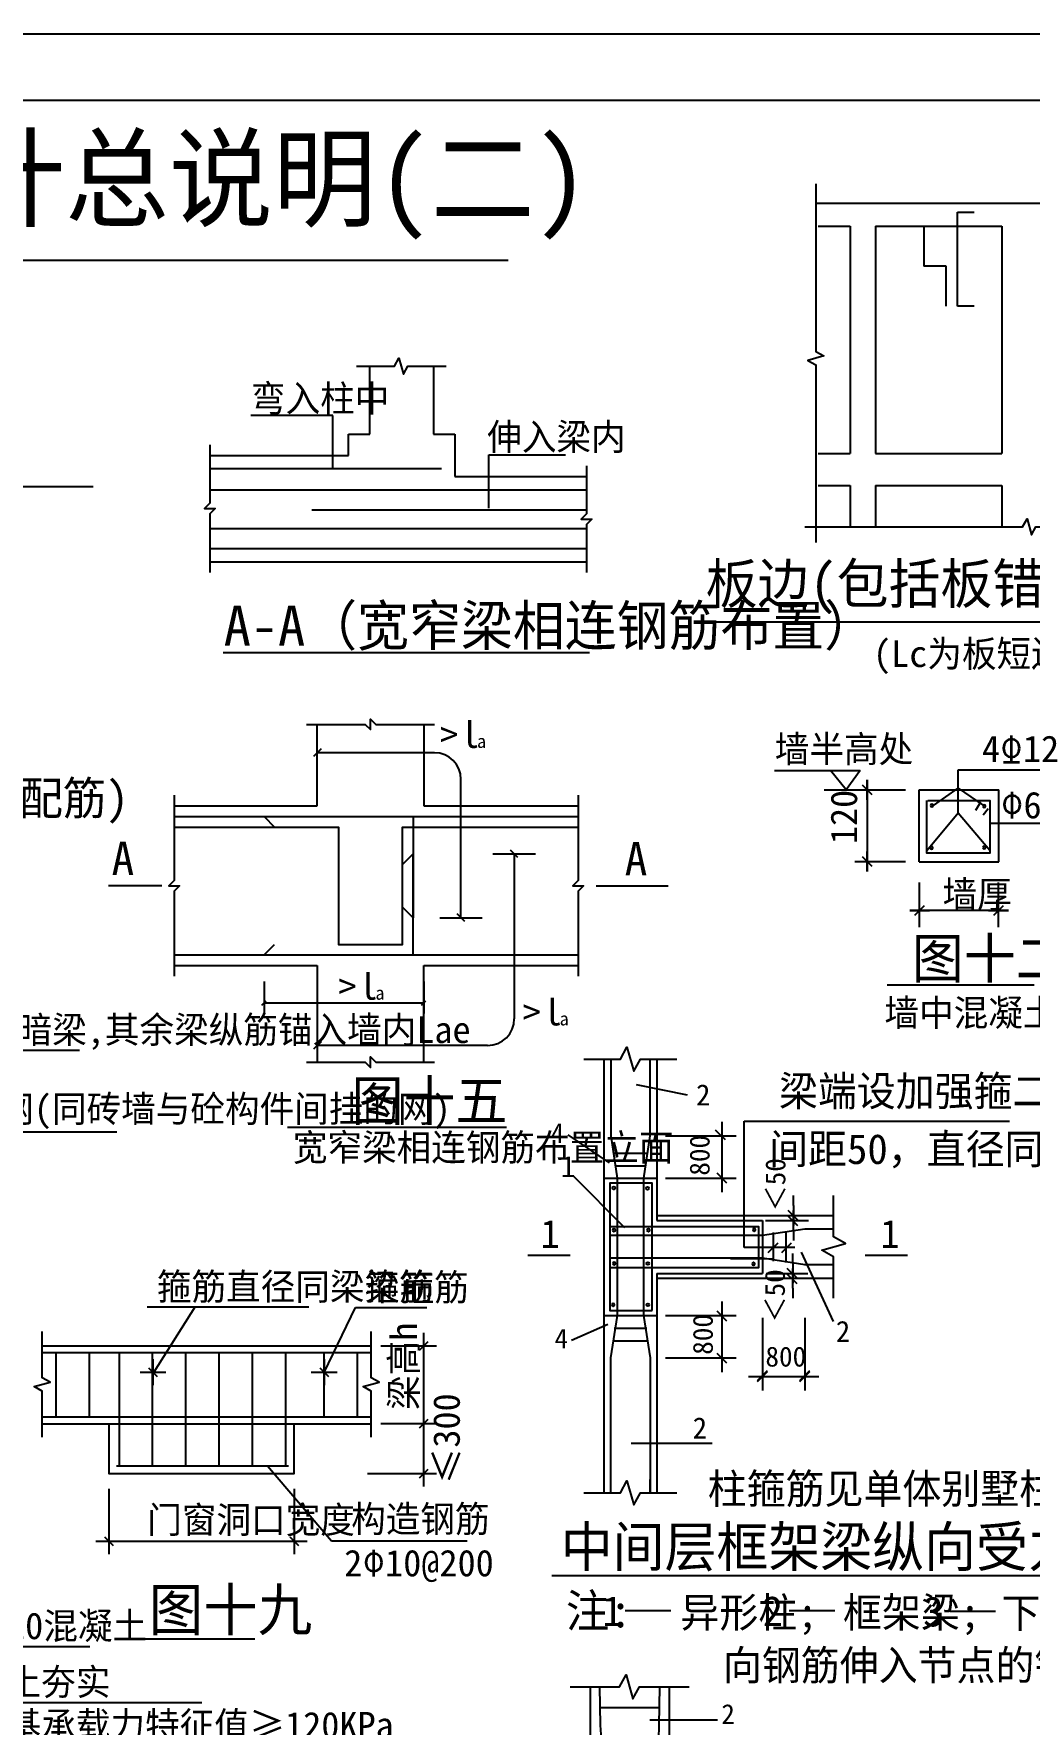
# Model space of a CAD drawing. Header units: metres. Extents: x 353221 to 519218, y 576917 to 745385.
# Drawn here: x 400676 to 415635, y 593510 to 618917 of the extents above; entities that cross this region are included whole.
import ezdxf

# ---------------------------------------------------------------- set-up
doc = ezdxf.new("R2010")
doc.units = ezdxf.units.M
for name, color, linetype in [('100', 3, 'Continuous'), ('DIM', 3, 'Continuous'), ('PUB_TITLE', 4, 'Continuous')]:
    doc.layers.add(name, color=color, linetype=linetype)
doc.dimstyles.get("Standard").update_dxf_attribs({"dimtxt": 2.5, "dimasz": 2.5, "dimexe": 1.25, "dimexo": 0.625, "dimtad": 1, "dimcen": 2.5, "dimazin": 3, "dimtfac": 1, "dimtmove": 0, "dimatfit": 3})

# ---------------------------------------------------------------- blocks, each defined once
blk = doc.blocks.new('TICK')
at = {"layer": 'DIM'}
blk.add_lwpolyline([(-70.71, -70.71), (70.71, 70.71)], dxfattribs=at)
blk = doc.blocks.new('_DIMX')
blk.add_line((-150, 0), (150, 0))
blk.add_lwpolyline([(-70, -70), (70, 70)])
blk = doc.blocks.new('D')
at = {"layer": '100'}
for p, q in [((-1.95, 0), (1.95, 0)), ((0, -1.95), (0, 1.95))]:
    blk.add_line(p, q, dxfattribs=at)
blk.add_lwpolyline([(-0.65, -0.65), (0.65, 0.65)], dxfattribs=at)
blk = doc.blocks.new('_CLOSEDFILLED')
at = {"color": 0, "linetype": 'BYBLOCK'}
blk.add_solid([(-1, 0), (0, 0), (-1, 0)], dxfattribs=at)
blk = doc.blocks.new('*D137')
for p, q in [((414050.66, 616025.27), (414050.66, 615423.65)), ((414217.09, 615423.65), (414050.41, 615423.65)), ((414387.77, 615423.65), (414221.09, 615423.65)), ((414387.52, 614822.03), (414387.52, 615423.65))]:
    blk.add_line(p, q)
at = {"layer": 'Defpoints'}
for p in [(414050.66, 616025.27), (414387.52, 615423.65), (414387.52, 614822.03)]:
    blk.add_point(p, dxfattribs=at)
at = {"layer": 'PUB_TITLE', "xscale": 0.25, "yscale": 0.25}
blk.add_blockref('_CLOSEDFILLED', (414050.66, 615423.65), dxfattribs=at)
at = {"layer": 'PUB_TITLE', "xscale": 0.25, "yscale": 0.25, "rotation": 180}
blk.add_blockref('_CLOSEDFILLED', (414387.52, 615423.65), dxfattribs=at)
at = {"layer": 'PUB_TITLE', "insert": (414219.09, 615423.65), "char_height": 1, "attachment_point": 5}
blk.add_mtext('Lc/4', dxfattribs=at)

msp = doc.modelspace()

# ---------------------------------------------------------------- linework, layer by layer
at = {"layer": 'PUB_TITLE'}
for p, q in [((412464.58, 616025.27), (412944.22, 616025.27)), ((412944.22, 616025.27), (412944.22, 612610.91)), ((413323.91, 616025.27), (413323.91, 612610.91)), ((413323.91, 616025.27), (415222.4, 616025.27)), ((415222.4, 616025.27), (415222.4, 612610.91)), ((405172.11, 613180.93), (403937.78, 613180.93)), ((405172.11, 612380.93), (405172.11, 613180.93)), ((407515.86, 611787.44), (407515.86, 612587.44)), ((407515.86, 612587.44), (408669.28, 612587.44)), ((412464.58, 612610.91), (412944.22, 612610.91)), ((413323.91, 612610.91), (415222.4, 612610.91)), ((396958.14, 612110.51), (401566.15, 612114.35)), ((412464.58, 612128.07), (412944.22, 612128.07)), ((412944.22, 612128.07), (412944.22, 611507.28)), ((413323.91, 612128.07), (413323.91, 611507.28)), ((413323.91, 612128.07), (415222.4, 612128.07)), ((415222.4, 612128.07), (415222.4, 611507.28)), ((406696.06, 608111.29), (404936.06, 608111.29)), ((411807.92, 607842.93), (413094.89, 607842.93)), ((412884.77, 607554.21), (412648.39, 607842.93)), ((413094.89, 607842.93), (412884.77, 607554.21)), ((414566.66, 607205.55), (414566.66, 607851.92)), ((414566.66, 607851.92), (415901.46, 607851.92)), ((407096.06, 605631.29), (407096.06, 607711.29)), ((412556.57, 607554.15), (413775.71, 607554.15)), ((412556.57, 607554.15), (413775.71, 607554.15)), ((413199.32, 607554.15), (413199.32, 606478.59)), ((413980.24, 606472.67), (413980.24, 607556.12)), ((413980.24, 607556.12), (415178.92, 607556.12)), ((414195.06, 607319.02), (414566.66, 607576.9)), ((414566.66, 607576.9), (414948.58, 607319.02)), ((415178.92, 606472.67), (415178.92, 607556.12)), ((414096.1, 606642.77), (414566.66, 607205.55)), ((414566.66, 607205.55), (415045.37, 606646.09)), ((415045.37, 607053.25), (416533.29, 607053.25)), ((407576.06, 606591.29), (408216.06, 606591.29)), ((407896.06, 606591.29), (407896.06, 604111.29)), ((413012.53, 606478.59), (413775.71, 606478.59)), ((413012.53, 606478.59), (413775.71, 606478.59)), ((413980.24, 606472.67), (415178.92, 606472.67)), ((413989.03, 605487.53), (413989.03, 606163.13)), ((415175.61, 605487.53), (415175.61, 606163.13)), ((415175.61, 605740.56), (413989.03, 605740.56)), ((406776.06, 605631.29), (407416.06, 605631.29)), ((404136.06, 604671.29), (404136.06, 604191.29)), ((406536.06, 604671.29), (406536.06, 604191.29)), ((404136.06, 604351.29), (406536.06, 604351.29)), ((407496.06, 603711.29), (404936.06, 603711.29)), ((401363.73, 603637.31), (394041.69, 603637.31)), ((409244.64, 603506.09), (409244.64, 596989.4)), ((410039.23, 603506.09), (410039.23, 601156.18)), ((409726.71, 603123.3), (410497.35, 602967.91)), ((394888.81, 602414.92), (401921.76, 602414.92)), ((411019.32, 601504.96), (411019.32, 602564.42)), ((411351.25, 600674.34), (411351.25, 602576.02)), ((411351.25, 602576.02), (415338.05, 602576.02)), ((408702.7, 602370.32), (409322.42, 601945.56)), ((410171.76, 602352.52), (411231.21, 602352.52)), ((409560.61, 600971.47), (408789.97, 601742.11)), ((409244.64, 601716.85), (410039.23, 601716.85)), ((410171.76, 601716.85), (411231.21, 601716.85)), ((412091.95, 601306.18), (412091.95, 601456.18)), ((410039.23, 601156.18), (410039.23, 601081.18)), ((410039.23, 601156.18), (412696.8, 601156.18)), ((411351.25, 601156.18), (412316.95, 601156.18)), ((412091.95, 601306.18), (412091.95, 601006.18)), ((412091.95, 600931.18), (412091.95, 601231.18)), ((412091.95, 601081.18), (412091.95, 601156.18)), ((412091.95, 601081.18), (412091.95, 601156.18)), ((410039.23, 601081.18), (411628.41, 601081.18)), ((411628.41, 601081.18), (411628.41, 600286.59)), ((411672.11, 601081.18), (412316.95, 601081.18)), ((412091.95, 600931.18), (412091.95, 600781.18)), ((412110.89, 600674.34), (411351.25, 600674.34)), ((412209.4, 600606.75), (412688.49, 599563.02)), ((411147.27, 600510.81), (411784.24, 600505.73)), ((412083.89, 600436.59), (412083.89, 600586.59)), ((412083.89, 600436.59), (412083.89, 600136.59)), ((412083.89, 600061.59), (412083.89, 600361.59)), ((410039.23, 600286.59), (410039.23, 600211.59)), ((410039.23, 600286.59), (411628.41, 600286.59)), ((410039.23, 600211.59), (410039.23, 596989.4)), ((410039.23, 600211.59), (412696.8, 600211.59)), ((411368.01, 600211.59), (412308.89, 600211.59)), ((411682.11, 600286.59), (412308.89, 600286.59)), ((412083.89, 600211.59), (412083.89, 600286.59)), ((412083.89, 600211.59), (412083.89, 600286.59)), ((411019.32, 598803.36), (411019.32, 599862.81)), ((412083.89, 600061.59), (412083.89, 599911.59)), ((402381.26, 599782.39), (404808.76, 599782.39)), ((402484.41, 598804.89), (403101.26, 599782.39)), ((405039.41, 598794.89), (405508.76, 599772.39)), ((405508.76, 599772.39), (406583.76, 599772.39)), ((409244.64, 599650.92), (410039.23, 599650.92)), ((410171.76, 599650.92), (411231.21, 599650.92)), ((411628.41, 599617.92), (411628.41, 598523.32)), ((412264.08, 599617.92), (412264.08, 598523.32)), ((408758.87, 599282.14), (409301.42, 599522.35)), ((405891.26, 599198.67), (406578.53, 599198.67)), ((406535.48, 597278.62), (406535.48, 599198.67)), ((410171.76, 599015.25), (411231.21, 599015.25)), ((411416.52, 598735.21), (412475.97, 598735.21)), ((411553.5, 598660.3), (411703.33, 598810.13)), ((412188.13, 598659.26), (412337.96, 598809.09)), ((401803.76, 598026.12), (404591.26, 598026.12)), ((405891.26, 598028.16), (406578.53, 598028.16)), ((409651.97, 597734.75), (410870.49, 597734.75)), ((404188.76, 597394.04), (405151.26, 596267.39)), ((401803.76, 597049.89), (401803.76, 596217.62)), ((404591.26, 597049.89), (404591.26, 596217.62)), ((405688.76, 597278.62), (406578.53, 597278.62)), ((401803.76, 596260.68), (404591.26, 596260.68)), ((405151.26, 596267.39), (407188.76, 596267.39)), ((409562.52, 595217.08), (410249.96, 595217.08)), ((412029.31, 595217.08), (412716.75, 595217.08)), ((414441.65, 595210.66), (415129.1, 595210.66)), ((399906.74, 594677.11), (401517.89, 594677.11)), ((409036.09, 594070.39), (409036.09, 588867.9)), ((410224.09, 594070.39), (410224.09, 592412.99)), ((399652.88, 593834.01), (403201.53, 593834.01)), ((409932.05, 593577.96), (410950.46, 593577.96))]:
    msp.add_line(p, q, dxfattribs=at)
for points in [[(370330.4, 576916.65), (370330.4, 618916.65), (429730.4, 618916.65), (429730.4, 576916.65)], [(372830.4, 577916.65), (428730.4, 577916.65), (428730.4, 617916.65), (372830.4, 617916.65)], [(409969.59, 599730.01), (409969.59, 601640.68), (409332.26, 601640.68), (409332.26, 599730.01), (409969.59, 599730.01)]]:
    msp.add_lwpolyline(points, close=True, dxfattribs=at)
for points in [[(412430.06, 616663.17), (412430.06, 614142.18), (412550.06, 614076.18), (412310.06, 614008.18), (412430.06, 613942.18), (412430.06, 611272.79)], [(412430.06, 616370.16), (416545.15, 616370.16)], [(414555.94, 616235.74), (414805.94, 616235.94)], [(414555.94, 614822.03), (414555.94, 616235.74)], [(394760.23, 615514.65), (407805.71, 615514.65)], [(414805.94, 614822.23), (414555.94, 614822.03)], [(405524.01, 613922.28), (406097.81, 613922.28), (406163.81, 614042.28), (406231.81, 613802.28), (406297.81, 613922.28), (406871.62, 613922.28)], [(405724.01, 612900.93), (405724.01, 613922.28)], [(406684.01, 613922.28), (406684.01, 612900.93)], [(405404.01, 612580.93), (405404.01, 612900.93)], [(405404.01, 612900.93), (405724.01, 612900.93)], [(406684.01, 612900.93), (407004.01, 612900.93)], [(407004.01, 612900.93), (407004.01, 612260.93)], [(403322.32, 612740.93), (403322.32, 611860.93), (403242.32, 611780.93), (403402.32, 611780.93), (403322.32, 611700.93), (403322.32, 610820.93)], [(403322.32, 612580.93), (405404.01, 612580.93)], [(403322.32, 612380.93), (406804.01, 612380.93)], [(408983.3, 612420.93), (408983.3, 611700.93), (408903.3, 611620.93), (409063.3, 611620.93), (408983.3, 611540.93), (408983.3, 610820.93)], [(403322.32, 612060.93), (408983.3, 612060.93)], [(407004.01, 612260.93), (408983.3, 612260.93)], [(404852.89, 611760.93), (408983.3, 611760.93)], [(412264.58, 611507.28), (415536.62, 611507.28), (415602.62, 611627.28), (415670.62, 611387.28), (415736.62, 611507.28), (416545.15, 611507.28)], [(403322.32, 611480.93), (408983.3, 611480.93)], [(403322.32, 611180.93), (408983.3, 611180.93)], [(403322.32, 610980.93), (408983.3, 610980.93)], [(410723.99, 610080.49), (418522.07, 610080.49)], [(403522.39, 609617.99), (409028.35, 609617.99)], [(404776.06, 608537.96), (405656.06, 608537.96), (405736.06, 608457.96), (405736.06, 608617.96), (405816.06, 608537.96), (406696.06, 608537.96)], [(404936.06, 607311.29), (404936.06, 608537.96)], [(406536.06, 608537.96), (406536.06, 607311.29)], [(404992.63, 608167.85), (404879.49, 608054.72)], [(402787.29, 607471.29), (402787.29, 606191.29), (402707.29, 606111.29), (402867.29, 606111.29), (402787.29, 606031.29), (402787.29, 604751.29)], [(408856.88, 607471.29), (408856.88, 606191.29), (408776.88, 606111.29), (408936.88, 606111.29), (408856.88, 606031.29), (408856.88, 604751.29)], [(402787.29, 607311.29), (404936.06, 607311.29)], [(406536.06, 607311.29), (408856.88, 607311.29)], [(414111.92, 607392.9), (415045.37, 607392.9), (415045.37, 606601.92), (414096.1, 606601.92), (414096.1, 607392.9)], [(414904.51, 607369.95), (414828.98, 607245.09)], [(415018.07, 607267.94), (414941.78, 607171.39)], [(402787.29, 607151.29), (406376.06, 607151.29), (406376.06, 605631.29), (406216.06, 605791.29)], [(402787.29, 606991.29), (405256.06, 606991.29), (405256.06, 605231.29), (406216.06, 605231.29), (406216.06, 606991.29), (408856.88, 606991.29)], [(404136.06, 607151.29), (404296.06, 606991.29)], [(406376.06, 607151.29), (408856.88, 607151.29)], [(402787.29, 605071.29), (406376.06, 605071.29), (406376.06, 606591.29), (406216.06, 606431.29)], [(407952.63, 606534.72), (407839.49, 606647.85)], [(402601.32, 606111.29), (401801.32, 606111.29)], [(409128.46, 606111.29), (410208.01, 606111.29)], [(407152.63, 605574.72), (407039.49, 605687.85)], [(404136.06, 605071.29), (404296.06, 605231.29)], [(406376.06, 605071.29), (408856.88, 605071.29)], [(402787.29, 604911.29), (404936.06, 604911.29)], [(404936.06, 604911.29), (404936.06, 603461.59)], [(406536.06, 603461.59), (406536.06, 604911.29)], [(406536.06, 604911.29), (408856.88, 604911.29)], [(413501.76, 604621.82), (415710.35, 604621.82)], [(404104.06, 604319.29), (404168.06, 604383.28)], [(406504.06, 604319.29), (406568.06, 604383.28)], [(404992.63, 603767.85), (404879.49, 603654.72)], [(408944.64, 603506.09), (409491.94, 603506.09), (409590.94, 603686.09), (409692.94, 603326.09), (409791.94, 603506.09), (410339.23, 603506.09)], [(404776.06, 603461.59), (405656.06, 603461.59), (405736.06, 603381.59), (405736.06, 603541.59), (405816.06, 603461.59), (406696.06, 603461.59)], [(409349.72, 603506.09), (409349.72, 602352.52), (409442.64, 601716.85), (409442.64, 599650.92), (409343.86, 599015.25), (409343.86, 596989.4)], [(409934.15, 603506.09), (409934.15, 602352.52), (409841.23, 601716.85), (409841.23, 599650.92), (409940.02, 599015.25), (409940.02, 596989.4)], [(404488.38, 602482.72), (407777.97, 602482.72)], [(409387.44, 602094.49), (409896.44, 602094.49)], [(409415.28, 601903.98), (409868.59, 601903.98)], [(412696.8, 599911.59), (412696.8, 600533.89), (412516.8, 600632.89), (412876.8, 600734.89), (412696.8, 600833.89), (412696.8, 601456.18)], [(409332.26, 600989.16), (411566.3, 600989.16), (411566.3, 600368.07), (409332.26, 600368.07)], [(412696.8, 600951.61), (412264.08, 600951.61), (411628.41, 600855), (409332.26, 600855)], [(411789.75, 600898.18), (411789.75, 600469.6)], [(411980.25, 600919.64), (411980.25, 600448.14)], [(408099.2, 600558.1), (408734.88, 600558.1)], [(412696.8, 600416.16), (412264.08, 600416.16), (411628.41, 600512.77), (409332.26, 600512.77)], [(413171.75, 600558.1), (413807.42, 600558.1)], [(400803.97, 597822.85), (400803.97, 598517.62), (400683.97, 598583.62), (400923.97, 598651.62), (400803.97, 598717.62), (400803.97, 599412.39)], [(405744.09, 597822.85), (405744.09, 598517.62), (405624.09, 598583.62), (405864.09, 598651.62), (405744.09, 598717.62), (405744.09, 599412.39)], [(409395.92, 599463.79), (409887.95, 599463.79)], [(400803.97, 599196.63), (405744.09, 599196.63)], [(400803.97, 599096.54), (405744.09, 599096.54)], [(401011.91, 598124.24), (401011.91, 599106.54)], [(401511.91, 598124.24), (401511.91, 599106.54)], [(401961.91, 597391.33), (401961.91, 599106.54)], [(402461.91, 597391.33), (402461.91, 599106.54)], [(402961.91, 597391.33), (402961.91, 599106.54)], [(403461.91, 597391.33), (403461.91, 599106.54)], [(403961.91, 597391.33), (403961.91, 599106.54)], [(404461.91, 597391.33), (404461.91, 599106.54)], [(405039.41, 598124.24), (405039.41, 599106.54)], [(405539.41, 598124.24), (405539.41, 599106.54)], [(409373.81, 599273.29), (409910.07, 599273.29)], [(400803.97, 598129.24), (405744.09, 598129.24)], [(400803.97, 598026.12), (401803.76, 598026.12)], [(401803.76, 598026.12), (401803.76, 597278.62), (404591.26, 597278.62), (404591.26, 598026.12)], [(404591.26, 598026.12), (405744.09, 598026.12)], [(401918.76, 597394.04), (404506.26, 597394.04)], [(408944.64, 596989.4), (409491.94, 596989.4), (409590.94, 597169.4), (409692.94, 596809.4), (409791.94, 596989.4), (410339.23, 596989.4)], [(408463.14, 595743.28), (415839.69, 595743.28)], [(402334.85, 594793.32), (403997.71, 594793.32)], [(408736.09, 594070.39), (409480.09, 594070.39), (409579.09, 594250.39), (409681.09, 593890.39), (409780.09, 594070.39), (410524.09, 594070.39)], [(410076.4, 593757.74), (409183.78, 593757.74)]]:
    msp.add_lwpolyline(points, dxfattribs=at)
for points in [[(414153.55, 607316.91, 1), (414193.8, 607316.91, 1)], [(414940.53, 607308.23, 1), (414980.78, 607308.23, 1)], [(414940.53, 606686.58, 1), (414980.78, 606686.58, 1)], [(414149.21, 606682.24, 1), (414189.46, 606682.24, 1)], [(409416.3, 601569.52, -1), (409373.04, 601569.52, -1)], [(409920.09, 601564.74, -1), (409876.83, 601564.74, -1)], [(409373.36, 600934.11, 1), (409416.62, 600934.11, 1)], [(409890.56, 600934.11, 1), (409933.82, 600934.11, 1)], [(411479.96, 600938.95, 1), (411523.22, 600938.95, 1)], [(409375.8, 600433.06, 1), (409419.06, 600433.06, 1)], [(409926.37, 600435.05, -1), (409883.11, 600435.05, -1)], [(411471.21, 600431.19, 1), (411514.47, 600431.19, 1)], [(409361.29, 599811.63, 1), (409404.55, 599811.63, 1)], [(409924.79, 599813.75, -1), (409881.53, 599813.75, -1)]]:
    msp.add_lwpolyline(points, format="xyb", close=True, dxfattribs=at)
for points in [[(409179.47, 594070.39), (409188.75, 593495.15, 0.01), (409227.95, 592938.41), (409254.42, 592430.94), (409260.08, 592313.58, -0.01), (409280.41, 591207.25, -0.01), (409244.02, 589797.38), (409237.65, 589667.85), (409211.89, 589172.55, 0.08), (409176.33, 589052.31), (409173.99, 588867.9)], [(410080.71, 594070.39), (410071.43, 593495.15, -0.01), (410032.23, 592938.41), (410005.76, 592430.94), (410000.1, 592313.58, 0.01), (409979.77, 591207.25, 0.01), (410016.16, 589797.38), (410022.53, 589667.85), (410048.29, 589172.55, -0.08), (410083.86, 589052.31), (410086.19, 588867.9)]]:
    msp.add_lwpolyline(points, format="xyb", dxfattribs=at)
for centre, radius, start, end in [((406696.06, 607711.29), 400, 0, 90), ((407496.06, 604111.29), 400, 270, 0), ((360570.21, 596463.82), 49371.92, 0.61, 0.84)]:
    msp.add_arc(centre, radius, start, end, dxfattribs=at)

# ---------------------------------------------------------------- block references
for p, rotation in [((413199.32, 607554.15), 270), ((413199.32, 607554.15), 90), ((413199.32, 606478.59), 90), ((413199.32, 606478.59), 270), ((413989.03, 605740.56), 180), ((415175.61, 605740.56), 180)]:
    msp.add_blockref('_DIMX', p, dxfattribs=dict(at, rotation=rotation))
for p in [(413989.03, 605740.56), (415175.61, 605740.56)]:
    msp.add_blockref('_DIMX', p, dxfattribs=at)
for name, p, xscale, yscale, zscale, rotation in [('TICK', (410995.06, 602365.85), 1.05, 1.05, 1.05, 90), ('TICK', (411019.32, 601716.85), 1.05, 1.05, 1.05, 90), ('TICK', (412085.33, 601158.65), 1.05, 1.05, 1.05, 90), ('TICK', (412085.33, 601073.46), 1.05, 1.05, 1.05, 90), ('TICK', (411782.64, 600668.32), 1.05, 1.05, 1.05, 180), ('TICK', (411986.08, 600668.32), 1.05, 1.05, 1.05, 180), ('TICK', (412072.6, 600285.8), 1.05, 1.05, 1.05, 90), ('TICK', (412072.6, 600200.62), 1.05, 1.05, 1.05, 90), ('TICK', (411018.33, 599644.5), 1.05, 1.05, 1.05, 90), ('TICK', (411018.33, 599008.82), 1.05, 1.05, 1.05, 90), ('D', (402467.33, 598801.95), 100, 100, 100, 270), ('D', (405041.26, 598803.18), 100, 100, 100, 270), ('TICK', (411622.79, 598746.05), 1.05, 1.05, 1.05, 180), ('TICK', (412257.43, 598745.02), 1.05, 1.05, 1.05, 180), ('D', (401803.76, 596260.68), 100, 100, 100, 270), ('D', (404591.26, 596260.68), 100, 100, 100, 270)]:
    msp.add_blockref(name, p, dxfattribs=dict(at, xscale=xscale, yscale=yscale, zscale=zscale, rotation=rotation))
at = {"layer": 'PUB_TITLE', "xscale": 100, "yscale": 100, "zscale": 100}
for p in [(406535.48, 599198.67), (406535.48, 598028.16), (406535.48, 597278.62)]:
    msp.add_blockref('D', p, dxfattribs=at)

# ---------------------------------------------------------------- texts
at = {"layer": 'PUB_TITLE'}
for s, height, p in [('结构设计总说明(二)', 1200, (394907.61, 616143.42)), ('弯入柱中', 400, (403940, 613237.56)), ('伸入梁内', 400, (407490.4, 612659.52)), ('板边(包括板错层处)支座负筋截断示意图', 600, (410772.76, 610352.93)), ('A-A（宽窄梁相连钢筋布置）', 600, (403530.35, 609722.81)), ('(Lc为板短边净跨长)', 400, (413288.23, 609399.82)), ('>', 400, (406782.8, 608183.71)), ('l', 400, (407098.3, 608183.71)), ('a', 200, (407336.84, 608183.71)), ('墙半高处', 400, (411811.86, 607967.16)), ('4%%13112', 400, (414925.9, 607970.12)), ('(屋面板挑檐转角处的构造配筋)', 500, (392972.91, 607179.14)), ('%%1306@200', 400, (415206.67, 607125.03)), ('A', 500, (401844.86, 606272.45)), ('A', 500, (409556.26, 606268.69)), ('墙厚', 400, (414333.26, 605785.02)), ('图十二', 600, (413872.33, 604720.13)), ('>', 400, (405255.88, 604399.5)), ('l', 400, (405571.37, 604399.5)), ('a', 200, (405809.92, 604399.5)), ('l', 400, (408340.19, 604012.94)), ('墙中混凝土带配筋', 400, (413459.47, 604003.76)), ('梁四角纵筋穿越短肢墙兼作暗梁,其余梁纵筋锚入墙内Lae', 400, (394192.24, 603748.49)), ('>', 400, (408024.7, 604012.94)), ('a', 200, (408578.74, 604012.94)), ('图十五', 600, (405453.39, 602582.47)), ('梁端设加强箍二道', 450, (411874.78, 602801.93)), ('梁砼厚≥40mm时加钢丝网(同砖墙与砼构件间挂的网)', 400, (394884.99, 602560.18)), ('2', 317.84, (410628.26, 602809.64)), ('宽窄梁相连钢筋布置立面', 400, (404569.22, 601979.57)), ('4', 297, (408446.05, 602245.54)), ('间距50，直径同梁箍', 450, (411727.75, 601929.99)), ('1', 317.84, (408597.46, 601732.7)), ('1', 423.78, (408291.03, 600667.39)), ('1', 423.78, (413400.14, 600667.39)), ('箍筋直径同梁箍筋', 400, (402526.01, 599887.3)), ('梁箍筋', 400, (405653.51, 599877.3)), ('4', 297, (408502.22, 599157.36)), ('2', 317.84, (412729.15, 599254.6)), ('800', 300, (411671.5, 598885.48)), ('2', 317.84, (410578.15, 597804.15)), ('柱箍筋见单体别墅柱详图', 450, (410804.32, 596824.43)), ('门窗洞口宽度', 400, (402381.5, 596382.92)), ('构造钢筋', 400, (405446.01, 596394.8)), ('中间层框架梁纵向受力钢筋在端点的锚固', 600, (408595.44, 595877.46)), ('2%%13010@200', 400, (405341.01, 595732.3)), ('图十九', 630, (402402.87, 594915.88)), ('注:', 500, (408673.09, 594965.69)), ('1', 450, (409218.8, 594985.85)), ('异形柱;', 450, (410394.61, 594965.69)), ('2', 450, (411629.8, 594985.85)), ('框架梁;', 450, (412837.24, 594964.75)), ('3', 450, (414042.15, 594979.43)), ('下部纵', 450, (415217.95, 594959.28)), ('C20混凝土', 400, (400002.29, 594788.52)), ('向钢筋伸入节点的锚固长度', 450, (411033.35, 594171.43)), ('素土夯实', 400, (399748.43, 593945.42)), ('地基承载力特征值≥120KPa', 400, (399748.43, 593295.42)), ('2', 297, (411009.46, 593514.47))]:
    msp.add_text(s, height=height, dxfattribs=at).set_placement(p)
for s, height, p in [('120', 400, (413049.32, 606737.77)), ('800', 300, (410831.54, 601754.76)), ('＜50', 300, (411971.39, 601219.85)), ('＜50', 300, (411963.41, 599549.11)), ('800', 300, (410880.63, 599062.56)), ('梁高h', 400, (406435.73, 598232.63)), ('≤300', 400, (407078.23, 597122.63))]:
    msp.add_text(s, height=height, rotation=90, dxfattribs=at).set_placement(p)

# ---------------------------------------------------------------- dimensions: what is measured, and where the dimension line sits
dim = msp.add_linear_dim(base=(414387.52, 615423.65), p1=(414387.52, 614822.03), p2=(414050.66, 616025.27), text='Lc/4', dimstyle='Standard', dxfattribs=at)
dim.commit()
dim.dimension.update_dxf_attribs({"geometry": '*D137', "text_midpoint": (414219.09, 615423.65)})

doc.saveas('drawing.dxf')
